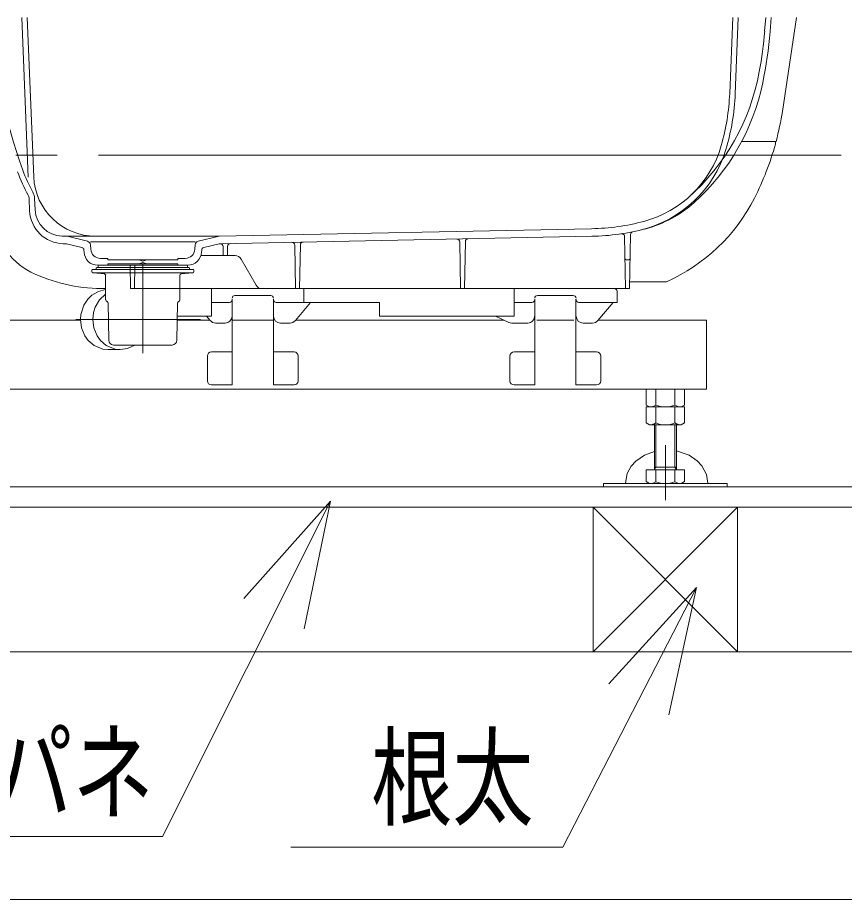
# Model space of a CAD drawing. Units: millimetres on the paper. Extents: x -305 to 305, y -152 to 152.
# Drawn here: x 43.08 to 63.12, y -10.61 to 10.76 of the extents above; entities that cross this region are included whole.
import ezdxf
from ezdxf.enums import TextEntityAlignment as Align

# ---------------------------------------------------------------- set-up
doc = ezdxf.new("R2010")
doc.units = ezdxf.units.MM
doc.linetypes.add('DASHED2', pattern=[3, 2, -1])
doc.linetypes.add('LONG_CHAIN', pattern=[21, 18, -1, 1, -1])
doc.layers.add('0-0_0', color=7, linetype='Continuous', lineweight=9)
doc.layers.add('0-1_VIEW0001', color=7, linetype='Continuous', lineweight=9)
doc.styles.add('ＭＳ ゴシック', font='')
doc.styles.get('ＭＳ ゴシック').set_extended_font_data('MS Gothic')

# ---------------------------------------------------------------- blocks, each defined once
blk = doc.blocks.new('SYM0001')
at = {"layer": '0-0_0'}
for p, q in [((0, 0), (-3.242, -6.292)), ((0, 0), (-2.126, -2.341)), ((0, 0), (-0.671, -3.09)), ((-3.242, -6.292), (-9.832, -6.292))]:
    blk.add_line(p, q, dxfattribs=at)
blk = doc.blocks.new('SYM0002')
at = {"layer": '0-0_0'}
for p, q in [((0, 0), (-4.077, -8.131)), ((0, 0), (-2.101, -2.364)), ((0, 0), (-0.637, -3.097)), ((-4.077, -8.131), (-13.175, -8.131))]:
    blk.add_line(p, q, dxfattribs=at)

msp = doc.modelspace()

# ---------------------------------------------------------------- linework, layer by layer
at = {"layer": '0-1_VIEW0001'}
for p, q in [((43.182, 10.758), (43.339, 6.895)), ((43.315, 10.758), (43.472, 6.901)), ((60.416, 10.758), (60.341, 8.92)), ((60.549, 10.758), (60.474, 8.915)), ((61.188, 10.433), (61.216, 10.758)), ((61.321, 10.422), (61.35, 10.758)), ((43.36, 6.37), (43.372, 6.079)), ((43.494, 6.375), (43.505, 6.103)), ((47.967, 5.462), (56.994, 5.642)), ((44.282, 5.462), (44.157, 5.464)), ((44.772, 5.342), (44.282, 5.462)), ((44.282, 5.462), (47.949, 5.462)), ((47.459, 5.342), (47.931, 5.457)), ((47.98, 5.279), (56.998, 5.459)), ((57.815, 4.192), (57.793, 5.456)), ((57.915, 4.192), (57.938, 5.506)), ((44.251, 5.279), (44.188, 5.28)), ((44.637, 5.187), (44.265, 5.277)), ((47.386, 5.325), (44.845, 5.325)), ((44.854, 5.146), (44.848, 5.251)), ((47.377, 5.146), (47.383, 5.251)), ((47.594, 5.187), (47.965, 5.277)), ((48.065, 4.992), (48.062, 5.214)), ((48.165, 4.992), (48.169, 5.218)), ((49.815, 4.192), (49.797, 5.248)), ((49.915, 4.192), (49.934, 5.254)), ((53.815, 4.192), (53.796, 5.328)), ((53.915, 4.192), (53.935, 5.334)), ((44.691, 5.074), (44.688, 5.125)), ((45.265, 4.925), (45.087, 4.925)), ((45.265, 4.925), (45.265, 4.892)), ((46.965, 4.925), (46.965, 4.892)), ((46.965, 4.925), (47.144, 4.925)), ((47.525, 4.992), (48.353, 4.992)), ((47.54, 5.074), (47.543, 5.125)), ((44.999, 4.702), (46.115, 4.702)), ((46.115, 4.758), (45.024, 4.758)), ((45.032, 4.702), (45.032, 4.758)), ((45.032, 4.758), (46.115, 4.758)), ((46.115, 4.892), (45.265, 4.892)), ((45.815, 4.192), (45.806, 4.758)), ((45.915, 4.192), (45.925, 4.758)), ((46.015, 4.892), (46.115, 4.858)), ((46.015, 4.792), (46.115, 4.825)), ((46.215, 4.892), (46.115, 4.858)), ((46.115, 4.892), (46.965, 4.892)), ((46.215, 4.792), (46.115, 4.825)), ((46.115, 4.792), (46.965, 4.792)), ((46.115, 4.758), (47.207, 4.758)), ((47.199, 4.758), (46.115, 4.758)), ((47.232, 4.702), (46.115, 4.702)), ((46.965, 4.792), (46.965, 4.758)), ((47.199, 4.702), (47.199, 4.758)), ((48.863, 4.275), (48.497, 4.908)), ((44.879, 4.642), (44.879, 4.605)), ((44.899, 4.575), (46.115, 4.575)), ((44.91, 4.572), (45.185, 4.548)), ((44.983, 4.685), (44.983, 4.658)), ((45.215, 4.515), (45.215, 3.923)), ((46.115, 4.658), (47.335, 4.658)), ((46.115, 4.575), (47.332, 4.575)), ((47.015, 3.923), (47.015, 4.515)), ((47.322, 4.572), (47.046, 4.548)), ((47.248, 4.685), (47.248, 4.658)), ((47.352, 4.605), (47.352, 4.642)), ((57.915, 4.192), (45.815, 4.192)), ((50.015, 4.192), (47.782, 4.192)), ((55.115, 4.192), (57.544, 4.192)), ((45.227, 3.898), (45.261, 3.868)), ((47.004, 3.898), (46.97, 3.868)), ((48.215, 3.858), (47.782, 3.858)), ((48.282, 3.938), (48.282, 1.858)), ((49.217, 4.025), (48.348, 4.025)), ((49.282, 3.938), (49.282, 1.858)), ((49.35, 3.858), (50.115, 3.858)), ((49.813, 3.418), (50.182, 3.858)), ((50.115, 3.858), (50.282, 3.858)), ((55.548, 3.858), (55.115, 3.858)), ((55.615, 3.938), (55.615, 1.858)), ((55.68, 4.025), (56.549, 4.025)), ((56.615, 3.938), (56.615, 1.858)), ((56.683, 3.858), (57.449, 3.858)), ((57.146, 3.418), (57.515, 3.858)), ((45.273, 3.843), (45.288, 2.939)), ((46.958, 3.843), (46.942, 2.939)), ((44.606, 3.425), (39.277, 3.425)), ((47.746, 3.425), (46.951, 3.425)), ((47.752, 3.418), (47.662, 3.525)), ((49.282, 3.425), (48.282, 3.425)), ((54.878, 3.425), (49.819, 3.425)), ((54.988, 3.374), (54.664, 3.525)), ((56.562, 3.425), (55.669, 3.425)), ((59.782, 3.425), (57.152, 3.425)), ((59.782, 3.425), (59.782, 1.758)), ((47.982, 3.358), (47.879, 3.358)), ((48.049, 3.358), (47.982, 3.358)), ((48.111, 3.358), (48.049, 3.358)), ((49.453, 3.358), (49.515, 3.358)), ((49.515, 3.358), (49.582, 3.358)), ((49.582, 3.358), (49.685, 3.358)), ((55.315, 3.358), (55.058, 3.358)), ((55.382, 3.358), (55.315, 3.358)), ((55.444, 3.358), (55.382, 3.358)), ((56.915, 3.358), (57.018, 3.358)), ((46.826, 2.825), (45.405, 2.825)), ((46.797, 2.825), (46.115, 2.825)), ((46.797, 2.825), (46.826, 2.825)), ((45.566, 2.713), (45.27, 2.713)), ((47.782, 2.658), (48.282, 2.658)), ((49.782, 2.658), (49.282, 2.658)), ((55.115, 2.658), (55.615, 2.658)), ((57.115, 2.658), (56.615, 2.658)), ((47.682, 2.558), (47.682, 1.958)), ((49.882, 2.558), (49.882, 1.958)), ((55.015, 2.558), (55.015, 1.958)), ((57.215, 2.558), (57.215, 1.958)), ((59.782, 1.758), (38.549, 1.758)), ((47.782, 1.858), (48.282, 1.858)), ((49.782, 1.858), (49.282, 1.858)), ((55.115, 1.858), (55.615, 1.858)), ((57.115, 1.858), (56.615, 1.858)), ((58.32, 1.758), (58.32, 1.37)), ((58.551, 1.758), (58.551, 1.37)), ((59.013, 1.758), (59.013, 1.37)), ((59.244, 1.758), (59.244, 1.37)), ((58.32, 1.37), (58.399, 1.325)), ((58.32, 1.325), (58.32, 0.937)), ((58.32, 1.325), (59.244, 1.325)), ((59.165, 1.325), (58.399, 1.325)), ((58.551, 1.325), (58.551, 0.937)), ((59.013, 1.325), (59.013, 0.937)), ((59.165, 1.325), (59.244, 1.37)), ((59.244, 1.325), (59.244, 0.937)), ((58.399, 0.892), (58.32, 0.937)), ((58.399, 0.892), (59.165, 0.892)), ((58.515, 0.892), (58.515, -0.198)), ((58.552, 0.892), (58.552, -0.135)), ((59.012, -0.135), (59.012, 0.892)), ((59.049, -0.198), (59.049, 0.892)), ((59.244, 0.937), (59.165, 0.892)), ((58.32, -0.486), (58.32, -0.198)), ((59.244, -0.198), (58.32, -0.198)), ((58.515, -0.198), (58.552, -0.135)), ((59.049, -0.135), (58.515, -0.135)), ((58.551, -0.486), (58.551, -0.198)), ((59.049, -0.198), (59.012, -0.135)), ((59.013, -0.486), (59.013, -0.198)), ((59.244, -0.486), (59.244, -0.198)), ((66.699, -0.608), (30.411, -0.608)), ((60.282, -0.608), (57.282, -0.608)), ((58.32, -0.486), (58.399, -0.532)), ((59.165, -0.532), (58.399, -0.532)), ((59.165, -0.532), (59.244, -0.486)), ((60.282, -0.532), (60.282, -0.608)), ((66.699, -1.108), (30.411, -1.108)), ((57.032, -1.108), (57.032, -4.608)), ((60.532, -1.108), (60.532, -4.608)), ((-9.135, -4.608), (70.199, -4.608)), ((46.699, -4.608), (43.199, -4.608)), ((62.532, -4.608), (59.032, -4.608)), ((-9.135, -10.608), (70.199, -10.608))]:
    msp.add_line(p, q, dxfattribs=at)
at = {"layer": '0-1_VIEW0001', "color": 2}
for p, q in [((61.964, 10.758), (61.618, 8.488)), ((61.466, 7.758), (60.633, 7.758)), ((61.449, 7.758), (61.449, 7.694)), ((58.806, 4.358), (57.918, 4.358)), ((47.782, 4.192), (47.782, 3.525)), ((50.015, 4.192), (50.015, 3.858)), ((55.115, 4.192), (55.115, 3.525)), ((51.849, 3.858), (50.015, 3.858)), ((51.849, 3.858), (51.849, 3.525)), ((47.782, 3.525), (46.949, 3.525)), ((55.115, 3.525), (51.849, 3.525))]:
    msp.add_line(p, q, dxfattribs=at)
at = {"layer": '0-1_VIEW0001', "linetype": 'LONG_CHAIN'}
for p, q in [((84.041, 7.425), (-37.751, 7.425)), ((46.115, 4.794), (46.115, 2.628)), ((44.493, 3.442), (47.514, 3.442)), ((58.782, 0.402), (58.782, -0.934)), ((57.032, -4.608), (60.532, -1.108)), ((60.532, -4.608), (57.032, -1.108))]:
    msp.add_line(p, q, dxfattribs=at)
at = {"layer": '0-1_VIEW0001', "linetype": 'DASHED2'}
msp.add_line((57.836, 4.892), (57.895, 4.892), dxfattribs=at)
at = {"layer": '0-1_VIEW0001'}
for points in [[(46.115, 4.792), (45.265, 4.792), (45.265, 4.758)], [(44.896, 4.658), (44.983, 4.658), (46.115, 4.658)], [(45.215, 4.167), (45.044, 4.126), (44.879, 4.031), (44.784, 3.938), (44.686, 3.788), (44.615, 3.566), (44.606, 3.442), (44.63, 3.244), (44.71, 3.049), (44.794, 2.933), (44.935, 2.812), (45.149, 2.725), (45.27, 2.713)], [(45.215, 4.06), (45.066, 3.921), (44.96, 3.741), (44.92, 3.612), (44.901, 3.442), (44.926, 3.244), (45.006, 3.049), (45.09, 2.933), (45.231, 2.812), (45.445, 2.725), (45.566, 2.713), (45.744, 2.74), (45.92, 2.825)], [(57.449, 3.858), (57.615, 3.858), (57.611, 4.126)], [(56.787, 3.358), (56.849, 3.358), (56.915, 3.358)], [(58.515, 0.245), (58.272, 0.154), (58.062, 0.009), (57.954, -0.11), (57.858, -0.285), (57.814, -0.519), (57.814, -0.532)], [(59.814, -0.532), (59.814, -0.519), (59.78, -0.311), (59.669, -0.104), (59.553, 0.02), (59.355, 0.154), (59.049, 0.259)], [(60.282, -0.532), (57.282, -0.532), (57.282, -0.608)]]:
    msp.add_lwpolyline(points, dxfattribs=at)
for centre, radius, start, end in [((58.93, 12.59), 16.667, 186.3087, 199.3682), ((50.561, 11.343), 10.667, 349.783, 355.1053), ((50.561, 11.343), 10.8, 348.4309, 355.1053), ((55.809, 10.397), 5.333, 311.437, 349.783), ((55.916, 10.247), 5.333, 311.8845, 348.4309), ((55.012, 9.137), 5.333, 343.9199, 357.6732), ((55.012, 9.137), 5.467, 343.2759, 357.6732), ((57.518, 8.384), 2.85, 283.6755, 343.2759), ((57.574, 8.398), 2.667, 284.9249, 343.9199), ((46.352, 8.168), 3.333, 199.3682, 209.5075), ((46.352, 8.168), 3.467, 199.3682, 209.5075), ((44.971, 6.962), 1.5, 182.3268, 270), ((43.16, 6.362), 0.2, 2.3268, 29.5075), ((43.16, 6.362), 0.333, 2.3268, 29.5075), ((57.574, 8.398), 2.85, 284.9249, 311.8845), ((44.205, 6.113), 0.833, 182.3268, 268.8542), ((44.171, 6.131), 0.667, 182.3268, 268.8542), ((56.887, 10.975), 5.333, 271.1458, 284.9249), ((56.887, 10.975), 5.517, 271.1458, 284.9249), ((58.005, 5.504), 0.0667, 101.5473, 179), ((44.749, 5.245), 0.1, 3, 76.3408), ((47.482, 5.245), 0.1, 103.6592, 177), ((47.97, 5.295), 0.167, 91.1458, 103.6592), ((53.729, 5.327), 0.0667, 1, 91.1458), ((54.002, 5.333), 0.0667, 91.1458, 179), ((57.727, 5.455), 0.0667, 1, 98.6459), ((44.25, 5.212), 0.0667, 76.3408, 88.8542), ((44.622, 5.122), 0.0667, 3, 76.3408), ((45.087, 5.158), 0.233, 183, 270), ((47.144, 5.158), 0.233, 270, 357), ((47.609, 5.122), 0.0667, 103.6592, 177), ((47.981, 5.212), 0.0667, 91.1458, 103.6592), ((47.995, 5.212), 0.0667, 1, 91.1458), ((48.236, 5.217), 0.0667, 91.1458, 179), ((49.73, 5.247), 0.0667, 1, 91.1458), ((50.001, 5.253), 0.0667, 91.1458, 179), ((45.024, 5.092), 0.333, 183, 270), ((47.207, 5.092), 0.333, 270, 357), ((48.353, 4.825), 0.167, 30, 90), ((44.999, 4.685), 0.0167, 90, 180), ((47.232, 4.685), 0.0167, 0, 90), ((44.896, 4.642), 0.0167, 90, 180), ((44.913, 4.605), 0.0333, 180, 265), ((45.182, 4.515), 0.0333, 0, 85), ((47.049, 4.515), 0.0333, 95, 180), ((47.319, 4.605), 0.0333, 275, 0), ((47.335, 4.642), 0.0167, 0, 90), ((49.007, 4.358), 0.167, 210, 270), ((57.544, 4.125), 0.0667, 1, 90), ((45.249, 3.923), 0.0333, 180, 228.7246), ((45.239, 3.843), 0.0333, 1, 48.7246), ((46.992, 3.843), 0.0333, 131.2754, 179), ((46.982, 3.923), 0.0333, 311.2754, 0), ((48.215, 3.925), 0.0667, 270, 359.5), ((48.348, 3.958), 0.0667, 90, 179.5), ((49.216, 3.958), 0.0667, 0.5, 90), ((49.35, 3.925), 0.0667, 180.5, 270), ((55.548, 3.925), 0.0667, 270, 359.5), ((55.682, 3.958), 0.0667, 90, 179.5), ((56.549, 3.958), 0.0667, 0.5, 90), ((56.683, 3.925), 0.0667, 180.5, 270), ((48.111, 3.525), 0.167, 270, 359.5), ((49.453, 3.525), 0.167, 180.5, 270), ((55.444, 3.525), 0.167, 270, 359.5), ((56.787, 3.525), 0.167, 180.5, 270), ((47.879, 3.525), 0.167, 220, 270), ((49.685, 3.525), 0.167, 270, 320), ((55.058, 3.525), 0.167, 245, 270), ((57.018, 3.525), 0.167, 270, 320), ((45.405, 2.942), 0.117, 181, 270), ((46.826, 2.942), 0.117, 270, 359), ((47.782, 2.558), 0.1, 90, 180), ((49.782, 2.558), 0.1, 0, 90), ((55.115, 2.558), 0.1, 90, 180), ((57.115, 2.558), 0.1, 0, 90), ((47.782, 1.958), 0.1, 180, 270), ((49.782, 1.958), 0.1, 270, 0), ((55.115, 1.958), 0.1, 180, 270), ((57.115, 1.958), 0.1, 270, 0), ((58.392, 1.625), 0.3, 271.2052, 301.9385), ((58.782, 1.936), 0.611, 247.7809, 292.2191), ((59.172, 1.625), 0.3, 238.0615, 268.7948), ((58.392, 1.191), 0.3, 271.2052, 301.9385), ((58.782, 1.502), 0.611, 247.7809, 292.2191), ((59.172, 1.191), 0.3, 238.0615, 268.7948), ((58.392, -0.232), 0.3, 271.2052, 301.9385), ((58.782, 0.079), 0.611, 247.7809, 292.2191), ((59.172, -0.232), 0.3, 238.0615, 268.7948)]:
    msp.add_arc(centre, radius, start, end, dxfattribs=at)
at = {"layer": '0-1_VIEW0001', "color": 2}
for centre, radius, start, end in [((54.747, 9.535), 6.95, 345.1877, 351.3347), ((54.747, 9.535), 6.95, 333.0602, 344.6436), ((57.02, 8.38), 4.4, 293.939, 333.0602), ((44.2, 6.13), 1.733, 188.6653, 246.304), ((45.178, 8.358), 4.167, 246.304, 270.511)]:
    msp.add_arc(centre, radius, start, end, dxfattribs=at)
at = {"layer": '0-1_VIEW0001', "linetype": 'DASHED2'}
for centre, start, end in [((57.836, 4.925), 181, 270), ((57.895, 4.925), 270, 359)]:
    msp.add_arc(centre, 0.0333, start, end, dxfattribs=at)

# ---------------------------------------------------------------- block references
at = {"layer": '0-1_VIEW0001'}
for name, p in [('SYM0002', (50.666, -0.957)), ('SYM0001', (59.535, -3.048))]:
    msp.add_blockref(name, p, dxfattribs=at)

# ---------------------------------------------------------------- texts
at = {"layer": '0-1_VIEW0001', "style": 'ＭＳ ゴシック', "width": 0.75}
for s, p in [('コンパネ', (38.517, -9.066)), ('根太', (51.653, -9.188))]:
    msp.add_text(s, height=1.921, dxfattribs=at).set_placement(p, align=Align.BOTTOM_LEFT)

doc.saveas('drawing.dxf')
